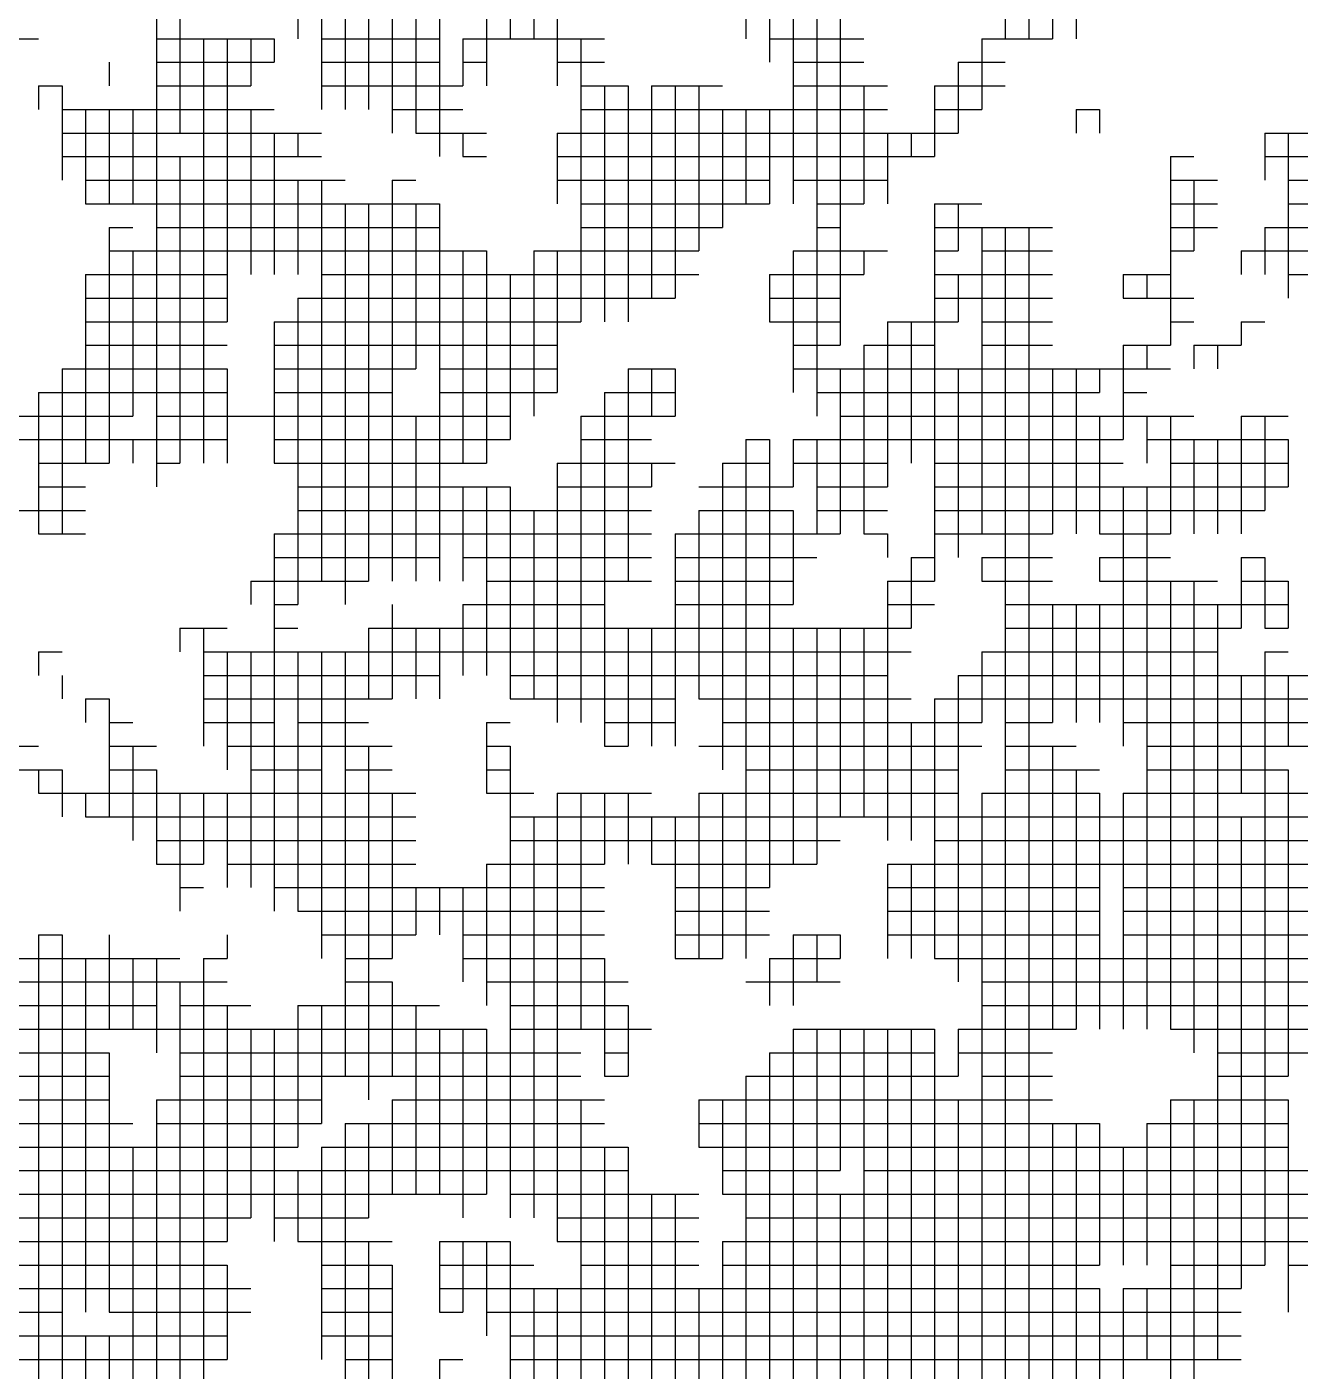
# Model space of a CAD drawing. Header units: millimetres. Extents: x 13268 to 164478, y 289082 to 363688.
# Drawn here: x 95828 to 99740, y 346997 to 351127 of the extents above; entities that cross this region are included whole.
import ezdxf

# ---------------------------------------------------------------- set-up
doc = ezdxf.new("R2010")
doc.units = ezdxf.units.MM

# ---------------------------------------------------------------- blocks, each defined once
blk = doc.blocks.new('A$C777A1F98')
for p, q in [((2156.3, 4571.5), (2156.3, 3752)), ((1768.2, 4485.2), (1768.2, 3752)), ((1811.3, 4485.2), (1811.3, 3752)), ((2113.2, 4485.2), (2113.2, 3708.9)), ((2156.3, 4226.4), (2156.3, 3752)), ((2199.5, 4183.3), (2199.5, 3752)), ((2242.6, 4183.3), (2242.6, 3708.9)), ((1940.7, 4097.1), (1940.7, 3579.5)), ((2760.1, 4097.1), (2760.1, 3191.4)), ((2760.1, 4097.1), (2760.1, 3407)), ((1552.6, 4053.9), (1552.6, 3579.5)), ((1811.3, 4053.9), (1811.3, 3622.7)), ((1509.4, 4010.8), (1509.4, 3579.5)), ((1552.6, 4010.8), (1552.6, 3579.5)), ((1854.5, 3967.7), (1854.5, 3622.7)), ((1854.5, 3967.7), (1854.5, 3622.7)), ((1897.6, 3967.7), (1897.6, 3622.7)), ((1940.7, 3967.7), (1940.7, 3622.7)), ((2587.6, 3924.6), (2587.6, 3752)), ((2630.7, 3881.4), (2630.7, 3752)), ((1509.4, 3838.3), (1509.4, 3450.2)), ((1983.8, 3838.3), (1983.8, 3579.5)), ((2630.7, 3838.3), (2630.7, 3708.9)), ((2673.9, 3838.3), (2673.9, 3665.8)), ((3062, 3838.3), (3062, 3752)), ((3062, 3838.3), (3062, 3752)), ((2027, 3795.2), (2027, 3579.5)), ((2113.2, 3795.2), (2113.2, 3665.8)), ((2242.6, 3795.2), (2242.6, 3665.8)), ((2673.9, 3795.2), (2673.9, 3450.2)), ((2717, 3795.2), (2717, 3062)), ((3105.1, 3795.2), (3105.1, 3752)), ((3148.3, 3795.2), (3148.3, 3752)), ((3148.3, 3795.2), (3148.3, 3752)), ((3191.4, 3795.2), (3191.4, 3752)), ((1250.7, 3752), (1293.8, 3752)), ((1509.4, 3752), (1638.8, 3752)), ((1509.4, 3752), (1725.1, 3752)), ((1595.7, 3752), (1595.7, 2975.8)), ((1638.8, 3752), (1638.8, 3277.7)), ((1638.8, 3752), (1638.8, 3320.8)), ((1682, 3752), (1725.1, 3752)), ((1682, 3752), (1682, 3665.8)), ((1725.1, 3752), (1725.1, 3708.9)), ((1811.3, 3752), (2027, 3752)), ((1811.3, 3752), (2027, 3752)), ((2070.1, 3752), (2156.3, 3752)), ((2070.1, 3752), (2070.1, 3665.8)), ((2113.2, 3752), (2328.9, 3752)), ((2242.6, 3752), (2328.9, 3752)), ((2285.7, 3752), (2285.7, 3234.5)), ((2630.7, 3752), (2803.3, 3752)), ((2630.7, 3752), (2803.3, 3752)), ((3018.9, 3752), (3148.3, 3752)), ((3018.9, 3752), (3062, 3752)), ((3018.9, 3752), (3018.9, 3622.7)), ((1423.2, 3708.9), (1423.2, 3665.8)), ((1509.4, 3708.9), (1725.1, 3708.9)), ((1811.3, 3708.9), (2027, 3708.9)), ((2070.1, 3708.9), (2113.2, 3708.9)), ((2242.6, 3708.9), (2328.9, 3708.9)), ((2673.9, 3708.9), (2803.3, 3708.9)), ((2975.8, 3708.9), (3062, 3708.9)), ((2975.8, 3708.9), (2975.8, 3579.5)), ((1293.8, 3665.8), (1336.9, 3665.8)), ((1293.8, 3665.8), (1336.9, 3665.8)), ((1293.8, 3665.8), (1293.8, 3622.7)), ((1336.9, 3665.8), (1336.9, 3536.4)), ((1509.4, 3665.8), (1682, 3665.8)), ((1509.4, 3665.8), (1682, 3665.8)), ((1811.3, 3665.8), (2027, 3665.8)), ((1811.3, 3665.8), (2070.1, 3665.8)), ((2027, 3665.8), (2027, 3536.4)), ((2285.7, 3665.8), (2372, 3665.8)), ((2285.7, 3665.8), (2372, 3665.8)), ((2328.9, 3665.8), (2328.9, 3234.5)), ((2328.9, 3665.8), (2328.9, 3234.5)), ((2372, 3665.8), (2372, 3234.5)), ((2415.1, 3665.8), (2544.5, 3665.8)), ((2415.1, 3665.8), (2415.1, 3277.7)), ((2458.2, 3665.8), (2458.2, 3277.7)), ((2458.2, 3665.8), (2458.2, 3277.7)), ((2501.4, 3665.8), (2544.5, 3665.8)), ((2501.4, 3665.8), (2501.4, 3363.9)), ((2673.9, 3665.8), (2803.3, 3665.8)), ((2673.9, 3665.8), (2846.4, 3665.8)), ((2803.3, 3665.8), (2803.3, 3450.2)), ((2932.6, 3665.8), (3062, 3665.8)), ((2932.6, 3665.8), (2932.6, 3579.5)), ((2975.8, 3665.8), (3062, 3665.8)), ((2975.8, 3665.8), (2975.8, 3579.5)), ((1336.9, 3622.7), (1725.1, 3622.7)), ((1336.9, 3622.7), (1336.9, 3493.3)), ((1380.1, 3622.7), (1380.1, 3450.2)), ((1423.2, 3622.7), (1423.2, 3450.2)), ((1423.2, 3622.7), (1423.2, 3450.2)), ((1466.3, 3622.7), (1466.3, 3450.2)), ((1682, 3622.7), (1682, 3320.8)), ((1940.7, 3622.7), (2070.1, 3622.7)), ((2285.7, 3622.7), (2846.4, 3622.7)), ((2372, 3622.7), (2372, 3277.7)), ((2544.5, 3622.7), (2544.5, 3407)), ((2544.5, 3622.7), (2544.5, 3450.2)), ((2587.6, 3622.7), (2587.6, 3450.2)), ((2630.7, 3622.7), (2630.7, 3450.2)), ((2630.7, 3622.7), (2630.7, 3493.3)), ((2673.9, 3622.7), (2673.9, 3493.3)), ((2932.6, 3622.7), (3018.9, 3622.7)), ((3191.4, 3622.7), (3234.5, 3622.7)), ((3191.4, 3622.7), (3191.4, 3579.5)), ((3234.5, 3622.7), (3234.5, 3579.5)), ((1336.9, 3579.5), (1725.1, 3579.5)), ((1336.9, 3579.5), (1509.4, 3579.5)), ((1595.7, 3579.5), (1811.3, 3579.5)), ((1725.1, 3579.5), (1725.1, 3320.8)), ((1725.1, 3579.5), (1725.1, 3320.8)), ((1768.2, 3579.5), (1768.2, 3536.4)), ((1983.8, 3579.5), (2113.2, 3579.5)), ((2027, 3579.5), (2113.2, 3579.5)), ((2070.1, 3579.5), (2070.1, 3536.4)), ((2242.6, 3579.5), (2932.6, 3579.5)), ((2242.6, 3579.5), (2242.6, 3450.2)), ((2285.7, 3579.5), (2932.6, 3579.5)), ((2846.4, 3579.5), (2846.4, 3450.2)), ((2846.4, 3579.5), (2846.4, 3536.4)), ((2889.5, 3579.5), (2889.5, 3536.4)), ((2932.6, 3579.5), (2975.8, 3579.5)), ((2932.6, 3579.5), (2932.6, 3536.4)), ((3536.4, 3579.5), (3665.8, 3579.5)), ((3536.4, 3579.5), (3536.4, 3493.3)), ((3579.5, 3579.5), (3579.5, 3536.4)), ((3579.5, 3579.5), (3579.5, 3277.7)), ((1336.9, 3536.4), (1552.6, 3536.4)), ((1336.9, 3536.4), (1768.2, 3536.4)), ((1509.4, 3536.4), (1509.4, 2932.6)), ((1552.6, 3536.4), (1552.6, 2975.8)), ((1552.6, 3536.4), (1552.6, 2975.8)), ((1595.7, 3536.4), (1811.3, 3536.4)), ((2070.1, 3536.4), (2113.2, 3536.4)), ((2242.6, 3536.4), (2932.6, 3536.4)), ((2242.6, 3536.4), (2846.4, 3536.4)), ((3363.9, 3536.4), (3407, 3536.4)), ((3363.9, 3536.4), (3363.9, 3363.9)), ((3536.4, 3536.4), (4312.7, 3536.4)), ((3536.4, 3536.4), (3579.5, 3536.4)), ((3579.5, 3536.4), (3752, 3536.4)), ((1380.1, 3493.3), (1811.3, 3493.3)), ((1768.2, 3493.3), (1768.2, 3320.8)), ((1811.3, 3493.3), (1854.5, 3493.3)), ((1811.3, 3493.3), (1811.3, 2760.1)), ((1940.7, 3493.3), (1983.8, 3493.3)), ((1940.7, 3493.3), (1940.7, 2760.1)), ((1940.7, 3493.3), (1940.7, 3148.3)), ((2242.6, 3493.3), (2630.7, 3493.3)), ((2673.9, 3493.3), (2846.4, 3493.3)), ((3363.9, 3493.3), (3450.2, 3493.3)), ((3407, 3493.3), (3407, 3363.9)), ((3579.5, 3493.3), (3708.9, 3493.3)), ((1380.1, 3450.2), (2027, 3450.2)), ((1509.4, 3450.2), (2027, 3450.2)), ((1811.3, 3450.2), (1811.3, 2760.1)), ((1854.5, 3450.2), (1854.5, 2717)), ((1854.5, 3450.2), (1854.5, 2760.1)), ((1897.6, 3450.2), (1897.6, 2760.1)), ((1983.8, 3450.2), (1983.8, 3148.3)), ((2027, 3450.2), (2027, 3148.3)), ((2285.7, 3450.2), (2630.7, 3450.2)), ((2285.7, 3450.2), (2544.5, 3450.2)), ((2717, 3450.2), (2803.3, 3450.2)), ((2717, 3450.2), (2803.3, 3450.2)), ((2932.6, 3450.2), (3018.9, 3450.2)), ((2932.6, 3450.2), (2932.6, 3018.9)), ((2932.6, 3450.2), (2932.6, 3234.5)), ((2975.8, 3450.2), (2975.8, 3363.9)), ((2975.8, 3450.2), (2975.8, 3363.9)), ((3363.9, 3450.2), (3450.2, 3450.2)), ((3363.9, 3450.2), (3450.2, 3450.2)), ((3579.5, 3450.2), (3665.8, 3450.2)), ((3579.5, 3450.2), (3665.8, 3450.2)), ((1423.2, 3407), (1466.3, 3407)), ((1423.2, 3407), (1423.2, 3062)), ((1509.4, 3407), (2027, 3407)), ((2285.7, 3407), (2544.5, 3407)), ((2717, 3407), (2760.1, 3407)), ((2932.6, 3407), (3062, 3407)), ((3018.9, 3407), (3018.9, 2846.4)), ((3062, 3407), (3148.3, 3407)), ((3062, 3407), (3062, 2630.7)), ((3105.1, 3407), (3105.1, 1164.4)), ((3363.9, 3407), (3450.2, 3407)), ((3363.9, 3407), (3363.9, 3234.5)), ((3536.4, 3407), (3579.5, 3407)), ((3536.4, 3407), (3536.4, 3320.8)), ((3579.5, 3407), (3665.8, 3407)), ((1423.2, 3363.9), (2027, 3363.9)), ((1423.2, 3363.9), (2113.2, 3363.9)), ((1423.2, 3363.9), (1423.2, 2975.8)), ((1466.3, 3363.9), (1466.3, 3062)), ((1509.4, 3363.9), (1509.4, 2975.8)), ((2027, 3363.9), (2027, 2975.8)), ((2070.1, 3363.9), (2070.1, 2975.8)), ((2113.2, 3363.9), (2113.2, 2975.8)), ((2199.5, 3363.9), (2501.4, 3363.9)), ((2199.5, 3363.9), (2199.5, 3062)), ((2242.6, 3363.9), (2242.6, 3105.1)), ((2242.6, 3363.9), (2242.6, 3191.4)), ((2285.7, 3363.9), (2501.4, 3363.9)), ((2673.9, 3363.9), (2846.4, 3363.9)), ((2673.9, 3363.9), (2673.9, 3234.5)), ((2673.9, 3363.9), (2673.9, 3105.1)), ((2717, 3363.9), (2803.3, 3363.9)), ((2760.1, 3363.9), (2760.1, 3277.7)), ((2803.3, 3363.9), (2803.3, 3320.8)), ((2932.6, 3363.9), (2975.8, 3363.9)), ((2932.6, 3363.9), (2975.8, 3363.9)), ((3018.9, 3363.9), (3148.3, 3363.9)), ((3018.9, 3363.9), (3148.3, 3363.9)), ((3062, 3363.9), (3062, 2673.9)), ((3363.9, 3363.9), (3407, 3363.9)), ((3493.3, 3363.9), (3665.8, 3363.9)), ((3493.3, 3363.9), (3493.3, 3320.8)), ((3536.4, 3363.9), (3622.7, 3363.9)), ((3536.4, 3363.9), (3536.4, 3320.8)), ((3579.5, 3363.9), (3579.5, 3277.7)), ((1380.1, 3320.8), (1638.8, 3320.8)), ((1380.1, 3320.8), (1380.1, 2975.8)), ((1811.3, 3320.8), (2156.3, 3320.8)), ((2113.2, 3320.8), (2113.2, 2975.8)), ((2156.3, 3320.8), (2501.4, 3320.8)), ((2156.3, 3320.8), (2156.3, 3062)), ((2630.7, 3320.8), (2803.3, 3320.8)), ((2630.7, 3320.8), (2630.7, 3234.5)), ((2630.7, 3320.8), (2630.7, 3234.5)), ((2932.6, 3320.8), (3148.3, 3320.8)), ((2975.8, 3320.8), (2975.8, 3234.5)), ((2975.8, 3320.8), (2975.8, 3234.5)), ((3277.7, 3320.8), (3363.9, 3320.8)), ((3277.7, 3320.8), (3277.7, 3277.7)), ((3320.8, 3320.8), (3320.8, 3277.7)), ((3579.5, 3320.8), (3665.8, 3320.8)), ((1380.1, 3277.7), (1638.8, 3277.7)), ((1380.1, 3277.7), (1638.8, 3277.7)), ((1638.8, 3277.7), (1638.8, 3234.5)), ((1768.2, 3277.7), (2372, 3277.7)), ((1768.2, 3277.7), (1768.2, 2717)), ((1811.3, 3277.7), (2458.2, 3277.7)), ((2156.3, 3277.7), (2156.3, 3018.9)), ((2630.7, 3277.7), (2760.1, 3277.7)), ((2630.7, 3277.7), (2760.1, 3277.7)), ((2932.6, 3277.7), (3148.3, 3277.7)), ((2932.6, 3277.7), (3148.3, 3277.7)), ((3277.7, 3277.7), (3407, 3277.7)), ((1380.1, 3234.5), (1638.8, 3234.5)), ((1380.1, 3234.5), (1638.8, 3234.5)), ((1725.1, 3234.5), (2285.7, 3234.5)), ((1725.1, 3234.5), (2285.7, 3234.5)), ((1725.1, 3234.5), (1725.1, 3191.4)), ((1725.1, 3234.5), (1725.1, 2975.8)), ((2630.7, 3234.5), (2760.1, 3234.5)), ((2673.9, 3234.5), (2760.1, 3234.5)), ((2846.4, 3234.5), (2932.6, 3234.5)), ((2846.4, 3234.5), (2846.4, 2975.8)), ((2889.5, 3234.5), (2975.8, 3234.5)), ((2889.5, 3234.5), (2889.5, 2975.8)), ((3018.9, 3234.5), (3148.3, 3234.5)), ((3018.9, 3234.5), (3148.3, 3234.5)), ((3363.9, 3234.5), (3407, 3234.5)), ((3363.9, 3234.5), (3363.9, 3191.4)), ((3363.9, 3234.5), (3363.9, 3191.4)), ((3493.3, 3234.5), (3536.4, 3234.5)), ((3493.3, 3234.5), (3536.4, 3234.5)), ((3493.3, 3234.5), (3493.3, 3191.4)), ((1380.1, 3191.4), (1638.8, 3191.4)), ((1725.1, 3191.4), (2242.6, 3191.4)), ((2673.9, 3191.4), (2760.1, 3191.4)), ((2803.3, 3191.4), (2932.6, 3191.4)), ((2803.3, 3191.4), (2803.3, 2846.4)), ((2846.4, 3191.4), (2846.4, 2932.6)), ((3018.9, 3191.4), (3148.3, 3191.4)), ((3277.7, 3191.4), (3363.9, 3191.4)), ((3277.7, 3191.4), (3277.7, 3018.9)), ((3320.8, 3191.4), (3320.8, 3148.3)), ((3407, 3191.4), (3493.3, 3191.4)), ((3407, 3191.4), (3407, 3148.3)), ((3450.2, 3191.4), (3450.2, 3148.3)), ((3450.2, 3191.4), (3450.2, 3148.3)), ((1336.9, 3148.3), (1638.8, 3148.3)), ((1336.9, 3148.3), (1638.8, 3148.3)), ((1336.9, 3148.3), (1336.9, 2846.4)), ((1638.8, 3148.3), (1638.8, 2975.8)), ((1725.1, 3148.3), (1983.8, 3148.3)), ((1725.1, 3148.3), (1940.7, 3148.3)), ((2027, 3148.3), (2242.6, 3148.3)), ((2027, 3148.3), (2242.6, 3148.3)), ((2372, 3148.3), (2458.2, 3148.3)), ((2372, 3148.3), (2372, 2760.1)), ((2372, 3148.3), (2372, 2760.1)), ((2415.1, 3148.3), (2415.1, 3062)), ((2458.2, 3148.3), (2458.2, 3062)), ((2673.9, 3148.3), (3148.3, 3148.3)), ((2673.9, 3148.3), (3234.5, 3148.3)), ((2760.1, 3148.3), (2760.1, 3062)), ((2760.1, 3148.3), (2760.1, 3062)), ((2932.6, 3148.3), (2932.6, 2803.3)), ((2975.8, 3148.3), (2975.8, 2803.3)), ((2975.8, 3148.3), (2975.8, 2803.3)), ((3148.3, 3148.3), (3148.3, 2846.4)), ((3148.3, 3148.3), (3148.3, 2846.4)), ((3191.4, 3148.3), (3191.4, 2846.4)), ((3234.5, 3148.3), (3363.9, 3148.3)), ((3234.5, 3148.3), (3234.5, 3105.1)), ((3277.7, 3148.3), (3320.8, 3148.3)), ((3277.7, 3148.3), (3277.7, 3018.9)), ((1293.8, 3105.1), (1638.8, 3105.1)), ((1293.8, 3105.1), (1293.8, 2932.6)), ((1336.9, 3105.1), (1336.9, 2846.4)), ((1725.1, 3105.1), (1940.7, 3105.1)), ((2027, 3105.1), (2242.6, 3105.1)), ((2027, 3105.1), (2027, 2760.1)), ((2328.9, 3105.1), (2458.2, 3105.1)), ((2328.9, 3105.1), (2328.9, 2717)), ((2717, 3105.1), (3234.5, 3105.1)), ((3277.7, 3105.1), (3320.8, 3105.1)), ((1250.7, 3062), (1423.2, 3062)), ((1250.7, 3062), (1466.3, 3062)), ((1423.2, 3062), (1423.2, 2975.8)), ((1509.4, 3062), (1940.7, 3062)), ((1509.4, 3062), (1682, 3062)), ((1638.8, 3062), (1638.8, 3018.9)), ((1725.1, 3062), (2156.3, 3062)), ((1725.1, 3062), (1725.1, 3018.9)), ((1940.7, 3062), (1940.7, 2760.1)), ((1983.8, 3062), (2156.3, 3062)), ((1983.8, 3062), (1983.8, 2760.1)), ((2285.7, 3062), (2415.1, 3062)), ((2285.7, 3062), (2285.7, 2501.4)), ((2328.9, 3062), (2458.2, 3062)), ((2328.9, 3062), (2328.9, 2673.9)), ((2760.1, 3062), (3407, 3062)), ((2760.1, 3062), (2760.1, 2846.4)), ((2760.1, 3062), (2760.1, 2846.4)), ((2803.3, 3062), (3234.5, 3062)), ((3234.5, 3062), (3234.5, 2846.4)), ((3234.5, 3062), (3234.5, 2846.4)), ((3277.7, 3062), (3363.9, 3062)), ((3320.8, 3062), (3320.8, 2975.8)), ((3363.9, 3062), (3363.9, 2975.8)), ((3363.9, 3062), (3363.9, 2846.4)), ((3493.3, 3062), (3579.5, 3062)), ((3493.3, 3062), (3493.3, 2846.4)), ((3536.4, 3062), (3536.4, 2889.5)), ((3536.4, 3062), (3536.4, 2932.6)), ((1121.3, 3018.9), (1638.8, 3018.9)), ((1466.3, 3018.9), (1466.3, 2975.8)), ((1725.1, 3018.9), (2156.3, 3018.9)), ((2285.7, 3018.9), (2415.1, 3018.9)), ((2587.6, 3018.9), (2630.7, 3018.9)), ((2587.6, 3018.9), (2587.6, 2070.1)), ((2630.7, 3018.9), (2630.7, 2199.5)), ((2673.9, 3018.9), (2932.6, 3018.9)), ((2673.9, 3018.9), (2673.9, 2932.6)), ((2717, 3018.9), (2717, 2846.4)), ((2932.6, 3018.9), (3277.7, 3018.9)), ((3320.8, 3018.9), (3579.5, 3018.9)), ((3407, 3018.9), (3407, 2846.4)), ((3450.2, 3018.9), (3450.2, 2846.4)), ((3450.2, 3018.9), (3450.2, 2846.4)), ((3579.5, 3018.9), (3579.5, 2932.6)), ((1293.8, 2975.8), (1423.2, 2975.8)), ((1293.8, 2975.8), (1380.1, 2975.8)), ((1509.4, 2975.8), (1552.6, 2975.8)), ((1509.4, 2975.8), (1552.6, 2975.8)), ((1725.1, 2975.8), (2113.2, 2975.8)), ((1768.2, 2975.8), (2027, 2975.8)), ((2242.6, 2975.8), (2458.2, 2975.8)), ((2242.6, 2975.8), (2242.6, 2501.4)), ((2285.7, 2975.8), (2415.1, 2975.8)), ((2415.1, 2975.8), (2415.1, 2932.6)), ((2544.5, 2975.8), (2630.7, 2975.8)), ((2544.5, 2975.8), (2630.7, 2975.8)), ((2544.5, 2975.8), (2544.5, 2415.1)), ((2544.5, 2975.8), (2544.5, 2415.1)), ((2673.9, 2975.8), (2846.4, 2975.8)), ((2673.9, 2975.8), (2846.4, 2975.8)), ((2932.6, 2975.8), (3277.7, 2975.8)), ((2932.6, 2975.8), (3277.7, 2975.8)), ((3363.9, 2975.8), (3579.5, 2975.8)), ((3363.9, 2975.8), (3579.5, 2975.8)), ((1293.8, 2932.6), (1380.1, 2932.6)), ((1293.8, 2932.6), (1293.8, 2846.4)), ((1336.9, 2932.6), (1380.1, 2932.6)), ((1768.2, 2932.6), (2027, 2932.6)), ((1768.2, 2932.6), (2156.3, 2932.6)), ((2027, 2932.6), (2027, 2803.3)), ((2070.1, 2932.6), (2070.1, 2760.1)), ((2113.2, 2932.6), (2113.2, 2587.6)), ((2113.2, 2932.6), (2113.2, 2587.6)), ((2156.3, 2932.6), (2156.3, 2544.5)), ((2242.6, 2932.6), (2415.1, 2932.6)), ((2242.6, 2932.6), (2415.1, 2932.6)), ((2501.4, 2932.6), (2630.7, 2932.6)), ((2544.5, 2932.6), (2673.9, 2932.6)), ((2630.7, 2932.6), (2630.7, 2199.5)), ((2717, 2932.6), (2846.4, 2932.6)), ((2717, 2932.6), (2846.4, 2932.6)), ((2932.6, 2932.6), (3277.7, 2932.6)), ((2932.6, 2932.6), (3277.7, 2932.6)), ((3277.7, 2932.6), (3536.4, 2932.6)), ((3277.7, 2932.6), (3277.7, 2458.2)), ((3320.8, 2932.6), (3320.8, 1940.7)), ((3363.9, 2932.6), (3579.5, 2932.6)), ((3363.9, 2932.6), (3363.9, 2846.4)), ((1250.7, 2889.5), (1380.1, 2889.5)), ((1768.2, 2889.5), (2415.1, 2889.5)), ((2156.3, 2889.5), (2156.3, 2544.5)), ((2199.5, 2889.5), (2199.5, 2544.5)), ((2242.6, 2889.5), (2242.6, 2544.5)), ((2501.4, 2889.5), (2673.9, 2889.5)), ((2501.4, 2889.5), (2501.4, 2544.5)), ((2673.9, 2889.5), (2673.9, 2717)), ((2717, 2889.5), (2846.4, 2889.5)), ((2932.6, 2889.5), (3536.4, 2889.5)), ((3277.7, 2889.5), (3277.7, 2544.5)), ((1293.8, 2846.4), (1380.1, 2846.4)), ((1725.1, 2846.4), (2415.1, 2846.4)), ((1725.1, 2846.4), (1725.1, 2673.9)), ((1768.2, 2846.4), (2415.1, 2846.4)), ((2458.2, 2846.4), (2717, 2846.4)), ((2458.2, 2846.4), (2458.2, 2544.5)), ((2501.4, 2846.4), (2760.1, 2846.4)), ((2673.9, 2846.4), (2673.9, 2760.1)), ((2803.3, 2846.4), (2846.4, 2846.4)), ((2846.4, 2846.4), (2846.4, 2803.3)), ((2932.6, 2846.4), (3148.3, 2846.4)), ((2932.6, 2846.4), (3018.9, 2846.4)), ((2932.6, 2846.4), (2932.6, 2760.1)), ((3062, 2846.4), (3148.3, 2846.4)), ((3234.5, 2846.4), (3363.9, 2846.4)), ((3277.7, 2846.4), (3363.9, 2846.4)), ((1725.1, 2803.3), (2027, 2803.3)), ((1725.1, 2803.3), (1725.1, 2717)), ((2070.1, 2803.3), (2415.1, 2803.3)), ((2458.2, 2803.3), (2717, 2803.3)), ((2889.5, 2803.3), (2932.6, 2803.3)), ((2889.5, 2803.3), (2889.5, 2673.9)), ((3018.9, 2803.3), (3148.3, 2803.3)), ((3018.9, 2803.3), (3018.9, 2760.1)), ((3234.5, 2803.3), (3363.9, 2803.3)), ((3234.5, 2803.3), (3234.5, 2760.1)), ((3493.3, 2803.3), (3536.4, 2803.3)), ((3493.3, 2803.3), (3493.3, 2673.9)), ((3536.4, 2803.3), (3536.4, 2673.9)), ((1682, 2760.1), (1811.3, 2760.1)), ((1682, 2760.1), (1682, 2717)), ((1725.1, 2760.1), (1897.6, 2760.1)), ((2113.2, 2760.1), (2415.1, 2760.1)), ((2113.2, 2760.1), (2372, 2760.1)), ((2458.2, 2760.1), (2673.9, 2760.1)), ((2458.2, 2760.1), (2673.9, 2760.1)), ((2846.4, 2760.1), (2932.6, 2760.1)), ((2846.4, 2760.1), (2932.6, 2760.1)), ((2846.4, 2760.1), (2846.4, 2630.7)), ((3018.9, 2760.1), (3148.3, 2760.1)), ((3062, 2760.1), (3148.3, 2760.1)), ((3234.5, 2760.1), (3363.9, 2760.1)), ((3277.7, 2760.1), (3450.2, 2760.1)), ((3363.9, 2760.1), (3363.9, 1940.7)), ((3363.9, 2760.1), (3363.9, 1940.7)), ((3407, 2760.1), (3407, 1897.6)), ((3493.3, 2760.1), (3579.5, 2760.1)), ((3493.3, 2760.1), (3579.5, 2760.1)), ((3536.4, 2760.1), (3536.4, 2673.9)), ((3579.5, 2760.1), (3579.5, 2673.9)), ((1725.1, 2717), (1768.2, 2717)), ((1940.7, 2717), (1940.7, 2544.5)), ((2070.1, 2717), (2328.9, 2717)), ((2070.1, 2717), (2070.1, 2587.6)), ((2458.2, 2717), (2673.9, 2717)), ((2458.2, 2717), (2458.2, 2458.2)), ((2846.4, 2717), (2932.6, 2717)), ((3062, 2717), (3579.5, 2717)), ((3148.3, 2717), (3148.3, 2501.4)), ((3148.3, 2717), (3148.3, 2501.4)), ((3191.4, 2717), (3191.4, 2501.4)), ((3234.5, 2717), (3234.5, 2501.4)), ((3234.5, 2717), (3234.5, 2501.4)), ((3450.2, 2717), (3450.2, 1854.5)), ((3450.2, 2717), (3450.2, 2630.7)), ((1552.6, 2673.9), (1638.8, 2673.9)), ((1552.6, 2673.9), (1552.6, 2630.7)), ((1595.7, 2673.9), (1595.7, 2458.2)), ((1725.1, 2673.9), (1768.2, 2673.9)), ((1725.1, 2673.9), (1725.1, 2156.3)), ((1725.1, 2673.9), (1725.1, 2501.4)), ((1897.6, 2673.9), (2328.9, 2673.9)), ((1897.6, 2673.9), (2889.5, 2673.9)), ((1897.6, 2673.9), (1897.6, 2544.5)), ((1940.7, 2673.9), (1940.7, 2544.5)), ((1983.8, 2673.9), (1983.8, 2544.5)), ((2027, 2673.9), (2027, 2544.5)), ((2027, 2673.9), (2027, 2587.6)), ((2328.9, 2673.9), (2328.9, 2458.2)), ((2328.9, 2673.9), (2328.9, 2458.2)), ((2372, 2673.9), (2673.9, 2673.9)), ((2372, 2673.9), (2372, 2458.2)), ((2372, 2673.9), (2372, 2458.2)), ((2415.1, 2673.9), (2415.1, 2458.2)), ((2673.9, 2673.9), (2673.9, 2242.6)), ((2673.9, 2673.9), (2673.9, 2242.6)), ((2717, 2673.9), (2717, 2458.2)), ((2760.1, 2673.9), (2760.1, 2328.9)), ((2760.1, 2673.9), (2760.1, 2328.9)), ((2803.3, 2673.9), (2803.3, 2328.9)), ((2846.4, 2673.9), (2889.5, 2673.9)), ((2846.4, 2673.9), (2846.4, 2328.9)), ((3062, 2673.9), (3493.3, 2673.9)), ((3062, 2673.9), (3493.3, 2673.9)), ((3536.4, 2673.9), (3579.5, 2673.9)), ((1293.8, 2630.7), (1336.9, 2630.7)), ((1293.8, 2630.7), (1293.8, 2587.6)), ((1595.7, 2630.7), (1811.3, 2630.7)), ((1595.7, 2630.7), (2846.4, 2630.7)), ((1638.8, 2630.7), (1638.8, 2458.2)), ((1638.8, 2630.7), (1638.8, 2415.1)), ((1682, 2630.7), (1682, 2199.5)), ((1768.2, 2630.7), (1768.2, 2458.2)), ((1811.3, 2630.7), (1811.3, 2458.2)), ((1811.3, 2630.7), (1811.3, 2415.1)), ((1854.5, 2630.7), (1854.5, 2070.1)), ((1854.5, 2630.7), (1854.5, 1854.5)), ((1897.6, 2630.7), (2889.5, 2630.7)), ((3018.9, 2630.7), (3062, 2630.7)), ((3018.9, 2630.7), (3450.2, 2630.7)), ((3018.9, 2630.7), (3018.9, 2501.4)), ((3062, 2630.7), (3062, 1207.6)), ((3062, 2630.7), (3062, 1164.4)), ((3105.1, 2630.7), (3450.2, 2630.7)), ((3536.4, 2630.7), (3579.5, 2630.7)), ((3536.4, 2630.7), (3536.4, 1509.4)), ((3536.4, 2630.7), (3536.4, 1509.4)), ((1336.9, 2587.6), (1336.9, 2544.5)), ((1595.7, 2587.6), (2027, 2587.6)), ((2156.3, 2587.6), (2846.4, 2587.6)), ((2975.8, 2587.6), (3665.8, 2587.6)), ((2975.8, 2587.6), (2975.8, 2415.1)), ((3450.2, 2587.6), (3450.2, 2372)), ((3493.3, 2587.6), (3493.3, 2372)), ((3579.5, 2587.6), (3579.5, 2458.2)), ((3579.5, 2587.6), (3579.5, 2458.2)), ((1380.1, 2544.5), (1423.2, 2544.5)), ((1380.1, 2544.5), (1380.1, 2501.4)), ((1423.2, 2544.5), (1423.2, 2328.9)), ((1595.7, 2544.5), (1940.7, 2544.5)), ((1595.7, 2544.5), (1897.6, 2544.5)), ((2156.3, 2544.5), (2458.2, 2544.5)), ((2242.6, 2544.5), (2458.2, 2544.5)), ((2501.4, 2544.5), (2846.4, 2544.5)), ((2544.5, 2544.5), (2889.5, 2544.5)), ((2846.4, 2544.5), (2846.4, 2285.7)), ((2932.6, 2544.5), (3277.7, 2544.5)), ((2932.6, 2544.5), (2932.6, 2070.1)), ((2932.6, 2544.5), (2932.6, 2070.1)), ((2975.8, 2544.5), (3752, 2544.5)), ((2975.8, 2544.5), (2975.8, 2372)), ((3277.7, 2544.5), (3881.4, 2544.5)), ((1423.2, 2501.4), (1466.3, 2501.4)), ((1423.2, 2501.4), (1423.2, 2328.9)), ((1595.7, 2501.4), (1725.1, 2501.4)), ((1768.2, 2501.4), (1897.6, 2501.4)), ((2113.2, 2501.4), (2156.3, 2501.4)), ((2113.2, 2501.4), (2113.2, 2372)), ((2328.9, 2501.4), (2458.2, 2501.4)), ((2544.5, 2501.4), (3018.9, 2501.4)), ((2889.5, 2501.4), (2889.5, 2285.7)), ((3062, 2501.4), (3148.3, 2501.4)), ((3277.7, 2501.4), (3881.4, 2501.4)), ((1207.6, 2458.2), (1293.8, 2458.2)), ((1423.2, 2458.2), (1509.4, 2458.2)), ((1423.2, 2458.2), (1509.4, 2458.2)), ((1466.3, 2458.2), (1466.3, 2285.7)), ((1638.8, 2458.2), (1768.2, 2458.2)), ((1638.8, 2458.2), (1811.3, 2458.2)), ((1725.1, 2458.2), (1725.1, 2156.3)), ((1768.2, 2458.2), (1768.2, 2156.3)), ((1811.3, 2458.2), (1897.6, 2458.2)), ((1811.3, 2458.2), (1940.7, 2458.2)), ((1897.6, 2458.2), (1897.6, 1811.3)), ((2113.2, 2458.2), (2156.3, 2458.2)), ((2113.2, 2458.2), (2156.3, 2458.2)), ((2113.2, 2458.2), (2113.2, 2372)), ((2156.3, 2458.2), (2156.3, 2285.7)), ((2328.9, 2458.2), (2372, 2458.2)), ((2501.4, 2458.2), (2717, 2458.2)), ((2544.5, 2458.2), (3018.9, 2458.2)), ((2717, 2458.2), (2717, 2242.6)), ((2760.1, 2458.2), (3018.9, 2458.2)), ((3062, 2458.2), (3148.3, 2458.2)), ((3062, 2458.2), (3191.4, 2458.2)), ((3148.3, 2458.2), (3148.3, 1940.7)), ((3148.3, 2458.2), (3148.3, 1940.7)), ((3320.8, 2458.2), (3924.6, 2458.2)), ((3320.8, 2458.2), (3579.5, 2458.2)), ((1250.7, 2415.1), (1336.9, 2415.1)), ((1293.8, 2415.1), (1293.8, 2372)), ((1336.9, 2415.1), (1336.9, 2328.9)), ((1423.2, 2415.1), (1509.4, 2415.1)), ((1509.4, 2415.1), (1509.4, 2242.6)), ((1682, 2415.1), (1811.3, 2415.1)), ((1811.3, 2415.1), (1811.3, 2156.3)), ((1854.5, 2415.1), (1940.7, 2415.1)), ((2113.2, 2415.1), (2156.3, 2415.1)), ((2587.6, 2415.1), (2975.8, 2415.1)), ((3062, 2415.1), (3234.5, 2415.1)), ((3191.4, 2415.1), (3191.4, 1940.7)), ((3320.8, 2415.1), (3579.5, 2415.1)), ((3579.5, 2415.1), (3579.5, 1854.5)), ((1293.8, 2372), (1940.7, 2372)), ((1336.9, 2372), (1983.8, 2372)), ((1336.9, 2372), (1336.9, 2328.9)), ((1380.1, 2372), (1380.1, 2328.9)), ((1509.4, 2372), (1509.4, 2242.6)), ((1552.6, 2372), (1552.6, 2199.5)), ((1552.6, 2372), (1552.6, 2156.3)), ((1595.7, 2372), (1595.7, 2242.6)), ((1638.8, 2372), (1638.8, 2242.6)), ((1638.8, 2372), (1638.8, 2199.5)), ((1811.3, 2372), (1811.3, 2070.1)), ((1940.7, 2372), (1940.7, 2070.1)), ((1940.7, 2372), (1940.7, 2070.1)), ((2113.2, 2372), (2156.3, 2372)), ((2156.3, 2372), (2199.5, 2372)), ((2156.3, 2372), (2156.3, 1595.7)), ((2242.6, 2372), (2415.1, 2372)), ((2242.6, 2372), (2242.6, 1552.6)), ((2285.7, 2372), (2285.7, 1940.7)), ((2328.9, 2372), (2328.9, 2242.6)), ((2328.9, 2372), (2328.9, 2242.6)), ((2372, 2372), (2415.1, 2372)), ((2372, 2372), (2372, 2242.6)), ((2372, 2372), (2372, 2242.6)), ((2501.4, 2372), (2975.8, 2372)), ((2501.4, 2372), (2501.4, 2070.1)), ((2544.5, 2372), (2544.5, 2070.1)), ((2544.5, 2372), (2544.5, 2070.1)), ((2587.6, 2372), (2975.8, 2372)), ((2975.8, 2372), (2975.8, 2070.1)), ((3018.9, 2372), (3234.5, 2372)), ((3018.9, 2372), (3234.5, 2372)), ((3018.9, 2372), (3018.9, 1207.6)), ((3234.5, 2372), (3234.5, 1940.7)), ((3277.7, 2372), (3579.5, 2372)), ((3277.7, 2372), (3450.2, 2372)), ((3277.7, 2372), (3277.7, 2156.3)), ((3277.7, 2372), (3277.7, 1940.7)), ((3536.4, 2372), (3881.4, 2372)), ((3579.5, 2372), (3579.5, 1854.5)), ((1380.1, 2328.9), (1983.8, 2328.9)), ((1466.3, 2328.9), (1983.8, 2328.9)), ((2156.3, 2328.9), (4053.9, 2328.9)), ((2156.3, 2328.9), (2760.1, 2328.9)), ((2199.5, 2328.9), (2199.5, 1595.7)), ((2242.6, 2328.9), (2242.6, 1552.6)), ((2415.1, 2328.9), (2415.1, 2242.6)), ((2458.2, 2328.9), (2458.2, 2156.3)), ((2458.2, 2328.9), (2458.2, 2070.1)), ((2846.4, 2328.9), (3967.7, 2328.9)), ((2975.8, 2328.9), (2975.8, 2027)), ((3234.5, 2328.9), (3234.5, 2199.5)), ((3450.2, 2328.9), (3450.2, 1336.9)), ((3493.3, 2328.9), (3493.3, 1466.3)), ((1509.4, 2285.7), (1983.8, 2285.7)), ((2156.3, 2285.7), (2760.1, 2285.7)), ((2932.6, 2285.7), (3967.7, 2285.7)), ((1509.4, 2242.6), (1595.7, 2242.6)), ((1552.6, 2242.6), (1595.7, 2242.6)), ((1638.8, 2242.6), (1983.8, 2242.6)), ((1638.8, 2242.6), (1983.8, 2242.6)), ((2113.2, 2242.6), (2328.9, 2242.6)), ((2113.2, 2242.6), (2113.2, 1983.8)), ((2113.2, 2242.6), (2113.2, 1983.8)), ((2156.3, 2242.6), (2328.9, 2242.6)), ((2156.3, 2242.6), (2156.3, 2027)), ((2415.1, 2242.6), (2717, 2242.6)), ((2458.2, 2242.6), (2673.9, 2242.6)), ((2846.4, 2242.6), (4010.8, 2242.6)), ((2846.4, 2242.6), (2846.4, 2113.2)), ((2846.4, 2242.6), (2846.4, 2070.1)), ((2889.5, 2242.6), (3967.7, 2242.6)), ((2889.5, 2242.6), (2889.5, 2070.1)), ((1552.6, 2199.5), (1595.7, 2199.5)), ((1725.1, 2199.5), (2328.9, 2199.5)), ((1983.8, 2199.5), (1983.8, 2113.2)), ((2027, 2199.5), (2027, 2113.2)), ((2027, 2199.5), (2027, 2113.2)), ((2070.1, 2199.5), (2070.1, 2027)), ((2458.2, 2199.5), (2630.7, 2199.5)), ((2846.4, 2199.5), (3234.5, 2199.5)), ((3277.7, 2199.5), (4053.9, 2199.5)), ((1768.2, 2156.3), (2328.9, 2156.3)), ((1811.3, 2156.3), (2328.9, 2156.3)), ((2458.2, 2156.3), (2630.7, 2156.3)), ((2458.2, 2156.3), (2630.7, 2156.3)), ((2846.4, 2156.3), (3234.5, 2156.3)), ((2846.4, 2156.3), (3234.5, 2156.3)), ((3277.7, 2156.3), (4097.1, 2156.3)), ((3277.7, 2156.3), (4140.2, 2156.3)), ((1293.8, 2113.2), (1336.9, 2113.2)), ((1293.8, 2113.2), (1293.8, 905.7)), ((1336.9, 2113.2), (1336.9, 1423.2)), ((1423.2, 2113.2), (1423.2, 1940.7)), ((1638.8, 2113.2), (1638.8, 2070.1)), ((1811.3, 2113.2), (1983.8, 2113.2)), ((2070.1, 2113.2), (2328.9, 2113.2)), ((2458.2, 2113.2), (2630.7, 2113.2)), ((2673.9, 2113.2), (2760.1, 2113.2)), ((2673.9, 2113.2), (2673.9, 2027)), ((2717, 2113.2), (2717, 2027)), ((2760.1, 2113.2), (2760.1, 2070.1)), ((2846.4, 2113.2), (3234.5, 2113.2)), ((3277.7, 2113.2), (4140.2, 2113.2)), ((948.8, 2070.1), (1509.4, 2070.1)), ((948.8, 2070.1), (1552.6, 2070.1)), ((1336.9, 2070.1), (1336.9, 1423.2)), ((1380.1, 2070.1), (1380.1, 1423.2)), ((1423.2, 2070.1), (1423.2, 1940.7)), ((1466.3, 2070.1), (1466.3, 1940.7)), ((1509.4, 2070.1), (1509.4, 1940.7)), ((1509.4, 2070.1), (1509.4, 1983.8)), ((1595.7, 2070.1), (1638.8, 2070.1)), ((1595.7, 2070.1), (1595.7, 1250.7)), ((1854.5, 2070.1), (1940.7, 2070.1)), ((1854.5, 2070.1), (1940.7, 2070.1)), ((2070.1, 2070.1), (2328.9, 2070.1)), ((2070.1, 2070.1), (2328.9, 2070.1)), ((2328.9, 2070.1), (2328.9, 1854.5)), ((2458.2, 2070.1), (2544.5, 2070.1)), ((2630.7, 2070.1), (2760.1, 2070.1)), ((2630.7, 2070.1), (2760.1, 2070.1)), ((2630.7, 2070.1), (2630.7, 1983.8)), ((2630.7, 2070.1), (2630.7, 1983.8)), ((2673.9, 2070.1), (2673.9, 1983.8)), ((2932.6, 2070.1), (3277.7, 2070.1)), ((2975.8, 2070.1), (3708.9, 2070.1)), ((3234.5, 2070.1), (3234.5, 1940.7)), ((3277.7, 2070.1), (4140.2, 2070.1)), ((3277.7, 2070.1), (3277.7, 1940.7)), ((603.8, 2027), (1638.8, 2027)), ((948.8, 2027), (1638.8, 2027)), ((1552.6, 2027), (1552.6, 1250.7)), ((1552.6, 2027), (1552.6, 1250.7)), ((1854.5, 2027), (1940.7, 2027)), ((1854.5, 2027), (1940.7, 2027)), ((1940.7, 2027), (1940.7, 1854.5)), ((2113.2, 2027), (2372, 2027)), ((2113.2, 2027), (2156.3, 2027)), ((2156.3, 2027), (2372, 2027)), ((2328.9, 2027), (2328.9, 1854.5)), ((2587.6, 2027), (2760.1, 2027)), ((2630.7, 2027), (2673.9, 2027)), ((3018.9, 2027), (3708.9, 2027)), ((3018.9, 2027), (3708.9, 2027)), ((517.5, 1983.8), (1509.4, 1983.8)), ((1552.6, 1983.8), (1682, 1983.8)), ((1638.8, 1983.8), (1638.8, 1552.6)), ((1638.8, 1983.8), (1638.8, 1552.6)), ((1768.2, 1983.8), (2027, 1983.8)), ((1768.2, 1983.8), (1768.2, 1725.1)), ((1811.3, 1983.8), (1811.3, 1768.2)), ((1811.3, 1983.8), (1811.3, 1854.5)), ((1854.5, 1983.8), (1854.5, 1854.5)), ((1940.7, 1983.8), (1940.7, 1854.5)), ((1983.8, 1983.8), (1983.8, 1638.8)), ((2156.3, 1983.8), (2372, 1983.8)), ((2372, 1983.8), (2372, 1854.5)), ((3018.9, 1983.8), (3665.8, 1983.8)), ((517.5, 1940.7), (1509.4, 1940.7)), ((733.2, 1940.7), (1423.2, 1940.7)), ((1509.4, 1940.7), (2113.2, 1940.7)), ((1509.4, 1940.7), (1509.4, 1897.6)), ((1552.6, 1940.7), (2027, 1940.7)), ((1682, 1940.7), (1682, 1595.7)), ((1725.1, 1940.7), (1725.1, 1595.7)), ((1725.1, 1940.7), (1725.1, 1552.6)), ((2027, 1940.7), (2027, 1638.8)), ((2027, 1940.7), (2027, 1638.8)), ((2070.1, 1940.7), (2070.1, 1595.7)), ((2113.2, 1940.7), (2113.2, 1638.8)), ((2156.3, 1940.7), (2372, 1940.7)), ((2156.3, 1940.7), (2285.7, 1940.7)), ((2328.9, 1940.7), (2415.1, 1940.7)), ((2372, 1940.7), (2372, 1897.6)), ((2673.9, 1940.7), (2932.6, 1940.7)), ((2673.9, 1940.7), (2673.9, 948.8)), ((2673.9, 1940.7), (2673.9, 948.8)), ((2717, 1940.7), (2717, 948.8)), ((2760.1, 1940.7), (2760.1, 1682)), ((2760.1, 1940.7), (2760.1, 1725.1)), ((2803.3, 1940.7), (2932.6, 1940.7)), ((2803.3, 1940.7), (2803.3, 948.8)), ((2846.4, 1940.7), (2846.4, 905.7)), ((2846.4, 1940.7), (2846.4, 0)), ((2889.5, 1940.7), (2889.5, 0)), ((2932.6, 1940.7), (2932.6, 0)), ((2975.8, 1940.7), (3191.4, 1940.7)), ((2975.8, 1940.7), (3148.3, 1940.7)), ((2975.8, 1940.7), (2975.8, 1897.6)), ((2975.8, 1940.7), (2975.8, 1854.5)), ((3363.9, 1940.7), (3752, 1940.7)), ((3407, 1940.7), (3622.7, 1940.7)), ((517.5, 1897.6), (1423.2, 1897.6)), ((1423.2, 1897.6), (1423.2, 1423.2)), ((1552.6, 1897.6), (2285.7, 1897.6)), ((2113.2, 1897.6), (2113.2, 1638.8)), ((2156.3, 1897.6), (2156.3, 1638.8)), ((2328.9, 1897.6), (2372, 1897.6)), ((2630.7, 1897.6), (2932.6, 1897.6)), ((2630.7, 1897.6), (2630.7, 948.8)), ((2975.8, 1897.6), (3148.3, 1897.6)), ((3450.2, 1897.6), (3622.7, 1897.6)), ((517.5, 1854.5), (1423.2, 1854.5)), ((517.5, 1854.5), (1423.2, 1854.5)), ((1552.6, 1854.5), (2285.7, 1854.5)), ((1552.6, 1854.5), (1811.3, 1854.5)), ((1897.6, 1854.5), (1940.7, 1854.5)), ((1983.8, 1854.5), (2285.7, 1854.5)), ((2328.9, 1854.5), (2372, 1854.5)), ((2587.6, 1854.5), (2932.6, 1854.5)), ((2587.6, 1854.5), (2975.8, 1854.5)), ((2587.6, 1854.5), (2587.6, 948.8)), ((2630.7, 1854.5), (2630.7, 948.8)), ((2932.6, 1854.5), (2932.6, 1638.8)), ((3018.9, 1854.5), (3148.3, 1854.5)), ((3018.9, 1854.5), (3148.3, 1854.5)), ((3450.2, 1854.5), (3579.5, 1854.5)), ((3450.2, 1854.5), (3579.5, 1854.5)), ((517.5, 1811.3), (1423.2, 1811.3)), ((517.5, 1811.3), (1423.2, 1811.3)), ((1509.4, 1811.3), (1811.3, 1811.3)), ((1509.4, 1811.3), (1811.3, 1811.3)), ((1509.4, 1811.3), (1509.4, 1250.7)), ((1940.7, 1811.3), (2328.9, 1811.3)), ((1940.7, 1811.3), (1940.7, 1638.8)), ((1940.7, 1811.3), (1940.7, 1638.8)), ((1983.8, 1811.3), (2285.7, 1811.3)), ((2285.7, 1811.3), (2285.7, 1509.4)), ((2501.4, 1811.3), (3148.3, 1811.3)), ((2501.4, 1811.3), (3148.3, 1811.3)), ((2501.4, 1811.3), (2501.4, 1725.1)), ((2544.5, 1811.3), (2544.5, 1638.8)), ((2544.5, 1811.3), (2544.5, 1638.8)), ((2975.8, 1811.3), (2975.8, 1121.3)), ((2975.8, 1811.3), (2975.8, 1164.4)), ((3363.9, 1811.3), (3579.5, 1811.3)), ((3363.9, 1811.3), (3363.9, 1552.6)), ((3363.9, 1811.3), (3363.9, 1293.8)), ((3407, 1811.3), (3407, 1293.8)), ((3450.2, 1811.3), (3579.5, 1811.3)), ((3450.2, 1811.3), (3450.2, 1336.9)), ((3579.5, 1811.3), (3579.5, 1423.2)), ((905.7, 1768.2), (1466.3, 1768.2)), ((1423.2, 1768.2), (1423.2, 1423.2)), ((1509.4, 1768.2), (1811.3, 1768.2)), ((1854.5, 1768.2), (2328.9, 1768.2)), ((1854.5, 1768.2), (1854.5, 1336.9)), ((1854.5, 1768.2), (1854.5, 948.8)), ((1897.6, 1768.2), (1897.6, 1595.7)), ((2501.4, 1768.2), (3234.5, 1768.2)), ((3148.3, 1768.2), (3148.3, 1164.4)), ((3148.3, 1768.2), (3148.3, 1164.4)), ((3191.4, 1768.2), (3191.4, 1164.4)), ((3234.5, 1768.2), (3234.5, 1509.4)), ((3320.8, 1768.2), (3579.5, 1768.2)), ((3320.8, 1768.2), (3320.8, 1509.4)), ((1121.3, 1725.1), (1509.4, 1725.1)), ((1164.4, 1725.1), (1768.2, 1725.1)), ((1466.3, 1725.1), (1466.3, 1250.7)), ((1509.4, 1725.1), (1768.2, 1725.1)), ((1509.4, 1725.1), (1509.4, 1250.7)), ((1811.3, 1725.1), (2328.9, 1725.1)), ((1811.3, 1725.1), (2372, 1725.1)), ((1811.3, 1725.1), (1811.3, 1509.4)), ((1811.3, 1725.1), (1811.3, 1336.9)), ((2328.9, 1725.1), (2328.9, 1078.2)), ((2328.9, 1725.1), (2328.9, 1078.2)), ((2372, 1725.1), (2372, 1380.1)), ((2501.4, 1725.1), (3234.5, 1725.1)), ((2544.5, 1725.1), (2760.1, 1725.1)), ((2803.3, 1725.1), (3579.5, 1725.1)), ((3234.5, 1725.1), (3234.5, 1552.6)), ((3277.7, 1725.1), (3579.5, 1725.1)), ((3277.7, 1725.1), (3277.7, 1509.4)), ((3277.7, 1725.1), (3277.7, 1509.4)), ((1121.3, 1682), (2372, 1682)), ((1768.2, 1682), (1768.2, 1552.6)), ((2544.5, 1682), (2760.1, 1682)), ((2803.3, 1682), (3752, 1682)), ((3579.5, 1682), (3579.5, 1466.3)), ((1121.3, 1638.8), (2113.2, 1638.8)), ((1164.4, 1638.8), (1940.7, 1638.8)), ((2070.1, 1638.8), (2113.2, 1638.8)), ((2156.3, 1638.8), (2458.2, 1638.8)), ((2156.3, 1638.8), (2501.4, 1638.8)), ((2372, 1638.8), (2372, 948.8)), ((2415.1, 1638.8), (2415.1, 948.8)), ((2458.2, 1638.8), (2458.2, 1250.7)), ((2458.2, 1638.8), (2458.2, 1552.6)), ((2544.5, 1638.8), (3752, 1638.8)), ((2587.6, 1638.8), (2932.6, 1638.8)), ((2760.1, 1638.8), (2760.1, 905.7)), ((2760.1, 1638.8), (2760.1, 819.4)), ((2975.8, 1638.8), (3708.9, 1638.8)), ((1207.6, 1595.7), (1682, 1595.7)), ((1725.1, 1595.7), (1897.6, 1595.7)), ((2242.6, 1595.7), (2501.4, 1595.7)), ((2587.6, 1595.7), (3665.8, 1595.7)), ((2932.6, 1595.7), (2932.6, 1121.3)), ((1207.6, 1552.6), (1638.8, 1552.6)), ((1250.7, 1552.6), (1638.8, 1552.6)), ((1768.2, 1552.6), (1897.6, 1552.6)), ((1811.3, 1552.6), (1940.7, 1552.6)), ((1897.6, 1552.6), (1897.6, 948.8)), ((2027, 1552.6), (2156.3, 1552.6)), ((2027, 1552.6), (2027, 1509.4)), ((2027, 1552.6), (2027, 1423.2)), ((2070.1, 1552.6), (2113.2, 1552.6)), ((2070.1, 1552.6), (2070.1, 1423.2)), ((2113.2, 1552.6), (2113.2, 1423.2)), ((2113.2, 1552.6), (2113.2, 1380.1)), ((2156.3, 1552.6), (2156.3, 1207.6)), ((2242.6, 1552.6), (2501.4, 1552.6)), ((2285.7, 1552.6), (2458.2, 1552.6)), ((2544.5, 1552.6), (3752, 1552.6)), ((2544.5, 1552.6), (3234.5, 1552.6)), ((2544.5, 1552.6), (2544.5, 948.8)), ((3277.7, 1552.6), (3363.9, 1552.6)), ((3363.9, 1552.6), (3752, 1552.6)), ((1164.4, 1509.4), (1638.8, 1509.4)), ((1164.4, 1509.4), (1638.8, 1509.4)), ((1638.8, 1509.4), (1638.8, 1336.9)), ((1811.3, 1509.4), (1940.7, 1509.4)), ((1811.3, 1509.4), (1940.7, 1509.4)), ((1940.7, 1509.4), (1940.7, 1293.8)), ((2027, 1509.4), (2199.5, 1509.4)), ((2027, 1509.4), (2199.5, 1509.4)), ((2156.3, 1509.4), (2156.3, 1207.6)), ((2285.7, 1509.4), (2501.4, 1509.4)), ((2285.7, 1509.4), (2285.7, 1035)), ((2328.9, 1509.4), (2458.2, 1509.4)), ((2458.2, 1509.4), (2458.2, 1250.7)), ((2544.5, 1509.4), (3234.5, 1509.4)), ((2544.5, 1509.4), (3234.5, 1509.4)), ((3363.9, 1509.4), (3536.4, 1509.4)), ((3363.9, 1509.4), (3536.4, 1509.4)), ((3363.9, 1509.4), (3363.9, 1293.8)), ((3579.5, 1509.4), (4269.6, 1509.4)), ((3579.5, 1509.4), (4355.8, 1509.4)), ((1207.6, 1466.3), (1682, 1466.3)), ((1638.8, 1466.3), (1638.8, 1423.2)), ((1811.3, 1466.3), (1940.7, 1466.3)), ((2027, 1466.3), (3234.5, 1466.3)), ((2199.5, 1466.3), (2199.5, 1207.6)), ((2242.6, 1466.3), (2242.6, 1164.4)), ((2242.6, 1466.3), (2242.6, 1336.9)), ((2501.4, 1466.3), (2501.4, 1250.7)), ((2544.5, 1466.3), (2544.5, 948.8)), ((3234.5, 1466.3), (3234.5, 1164.4)), ((3277.7, 1466.3), (3493.3, 1466.3)), ((3277.7, 1466.3), (3277.7, 1164.4)), ((3277.7, 1466.3), (3277.7, 1336.9)), ((3320.8, 1466.3), (3320.8, 1336.9)), ((1207.6, 1423.2), (1336.9, 1423.2)), ((1207.6, 1423.2), (1336.9, 1423.2)), ((1336.9, 1423.2), (1336.9, 905.7)), ((1423.2, 1423.2), (1682, 1423.2)), ((1466.3, 1423.2), (1638.8, 1423.2)), ((1811.3, 1423.2), (1940.7, 1423.2)), ((1811.3, 1423.2), (1940.7, 1423.2)), ((2027, 1423.2), (2070.1, 1423.2)), ((2113.2, 1423.2), (3234.5, 1423.2)), ((2113.2, 1423.2), (3493.3, 1423.2)), ((3234.5, 1423.2), (3234.5, 1078.2)), ((3277.7, 1423.2), (3493.3, 1423.2)), ((1250.7, 1380.1), (1638.8, 1380.1)), ((1336.9, 1380.1), (1336.9, 905.7)), ((1380.1, 1380.1), (1380.1, 905.7)), ((1423.2, 1380.1), (1423.2, 905.7)), ((1423.2, 1380.1), (1423.2, 1250.7)), ((1811.3, 1380.1), (1940.7, 1380.1)), ((2156.3, 1380.1), (2372, 1380.1)), ((2372, 1380.1), (3493.3, 1380.1)), ((1250.7, 1336.9), (1638.8, 1336.9)), ((1250.7, 1336.9), (1638.8, 1336.9)), ((1854.5, 1336.9), (1940.7, 1336.9)), ((1854.5, 1336.9), (1940.7, 1336.9)), ((2027, 1336.9), (2070.1, 1336.9)), ((2027, 1336.9), (2027, 1207.6)), ((2156.3, 1336.9), (3493.3, 1336.9)), ((2156.3, 1336.9), (2242.6, 1336.9)), ((2285.7, 1336.9), (3277.7, 1336.9)), ((2372, 1336.9), (2372, 1035)), ((3363.9, 1336.9), (3450.2, 1336.9))]:
    blk.add_line(p, q)

msp = doc.modelspace()

# ---------------------------------------------------------------- block references
at = {"xscale": 1.68, "yscale": 1.68, "zscale": 1.68}
msp.add_blockref('A$C777A1F98', (93689.7, 344787.3), dxfattribs=at)

doc.saveas('drawing.dxf')
